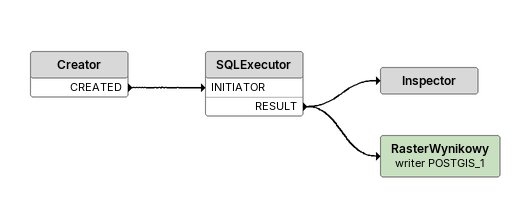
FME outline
Creator
    CREATED -> SQLExecutor [INITIATOR]
SQLExecutor
    RESULT -> Inspector
    RESULT -> RasterWynikowy (writer POSTGIS_1)
Inspector
RasterWynikowy (writer POSTGIS_1)
